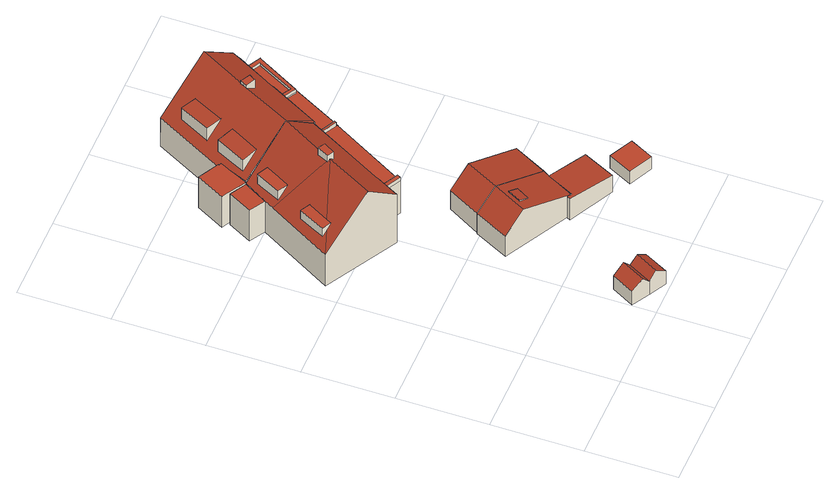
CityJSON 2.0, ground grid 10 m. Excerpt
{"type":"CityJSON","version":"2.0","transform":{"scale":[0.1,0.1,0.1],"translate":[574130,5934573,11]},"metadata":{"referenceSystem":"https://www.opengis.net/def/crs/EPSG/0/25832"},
"CityObjects":{
"building1":{"type":"Building","attributes":{"Grundfläche 2D":"12.542484","Grundhöhe NN":"12.490"},"geometry":[{"type":"Solid","lod":"3","boundaries":[[[[0,1,2,3]],[[4,1,0,5]],[[6,7,8,9]],[[2,6,9,3]],[[5,0,3,10,11]],[[4,5,11,12]],[[13,2,1,4,12]],[[3,9,8,14,10]],[[7,6,2,13,15]],[[8,7,15,14]],[[11,10,14,15,13,12]]]],"semantics":{"surfaces":[{"type":"RoofSurface"},{"type":"WallSurface"},{"type":"GroundSurface"}],"values":[[0,0,0,0,1,1,1,1,1,1,2]]}}]},
"building2":{"type":"Building","attributes":{"Grundfläche 2D":"149.023688","Grundhöhe NN":"12.793"},"children":["building2-1","building2-2","building2-3","building2-4","building2-5"],"geometry":[{"type":"Solid","lod":"3","boundaries":[[[[16,17,18,19,20,21,22,23,24,25,26]],[[27,28,29,30,31]],[[32,33,34,31,35,31,30,36,37,38]],[[39,29,28,27,31,40]],[[33,41,42,39,40,31,34,43,34]],[[44,45,46,47]],[[46,45,48,49]],[[47,46,49,50]],[[44,47,50,51]],[[18,17,52,53]],[[19,18,53,54]],[[20,19,54,55]],[[56,22,21,20,55,57]],[[23,22,56,58]],[[24,23,58,59]],[[25,24,59,60]],[[17,16,61,52]],[[41,33,32,25,60,48,45]],[[62,29,39,42,41,45,44,51]],[[36,30,29,62,63]],[[16,26,25,32,38,37,36,63,61]],[[52,61,63,62,51,50,49,48,60,59,58,56,57,55,54,53]]]],"semantics":{"surfaces":[{"type":"RoofSurface"},{"type":"WallSurface"},{"type":"GroundSurface"}],"values":[[0,0,0,0,0,0,1,1,1,1,1,1,1,1,1,1,1,1,1,1,1,2]]}}]},
"building2-1":{"type":"BuildingInstallation","parents":["building2"],"geometry":[{"type":"MultiSurface","lod":"3","boundaries":[[[64,65,66,67]],[[67,66,16,17]],[[64,67,17,18]],[[65,64,18,26]],[[66,65,26,16]]],"semantics":{"surfaces":[{"type":"RoofSurface"},{"type":"WallSurface"}],"values":[0,1,1,1,1]}}]},
"building2-2":{"type":"BuildingInstallation","parents":["building2"],"geometry":[{"type":"MultiSurface","lod":"3","boundaries":[[[68,69,70,71,72]],[[70,69,24,20]],[[22,72,71,70,20,21]],[[68,72,22,23]],[[69,68,23,24]]],"semantics":{"surfaces":[{"type":"RoofSurface"},{"type":"WallSurface"}],"values":[0,1,1,1,1]}}]},
"building2-3":{"type":"BuildingInstallation","parents":["building2"],"geometry":[{"type":"MultiSurface","lod":"3","boundaries":[[[73,74,75,76,77,78]],[[40,79,74,73,80]],[[79,31,81,76,75,74]],[[82,77,76,81,35]],[[82,34,43,80,73,78,77]]],"semantics":{"surfaces":[{"type":"RoofSurface"},{"type":"WallSurface"}],"values":[0,1,1,1,1]}}]},
"building2-4":{"type":"BuildingInstallation","parents":["building2"],"geometry":[{"type":"MultiSurface","lod":"3","boundaries":[[[83,84,85,86,87,88]],[[87,86,89]],[[85,84,90]],[[85,90,91,92,89,86]]],"semantics":{"surfaces":[{"type":"RoofSurface"},{"type":"WallSurface"}],"values":[0,1,1,1]}}]},
"building2-5":{"type":"BuildingInstallation","parents":["building2"],"geometry":[{"type":"MultiSurface","lod":"3","boundaries":[[[93,94,95,96,27]],[[97,98,95,94]],[[96,95,98,28]],[[94,93,97]]],"semantics":{"surfaces":[{"type":"RoofSurface"},{"type":"WallSurface"}],"values":[0,1,1,1]}}]},
"building3":{"type":"Building","attributes":{"Grundfläche 2D":"55.889697","Grundhöhe NN":"12.254"},"children":["building3-1"],"geometry":[{"type":"Solid","lod":"3","boundaries":[[[[99,100,101,102,103,104]],[[105,106,107,108,102,101,100]],[[109,105,110]],[[111,107,109,110,112,113]],[[99,104,114,115]],[[105,100,99,115,116,110]],[[107,117,118,108]],[[104,103,102,108,118,114]],[[107,106,109]],[[106,105,109]],[[112,110,116,119]],[[113,112,119,120]],[[111,113,120,121]],[[111,121,117,107]],[[114,118,117,121,120,119,116,115]]]],"semantics":{"surfaces":[{"type":"RoofSurface"},{"type":"WallSurface"},{"type":"GroundSurface"}],"values":[[0,0,0,0,1,1,1,1,1,1,1,1,1,1,2]]}}]},
"building3-1":{"type":"BuildingInstallation","parents":["building3"],"geometry":[{"type":"MultiSurface","lod":"3","boundaries":[[[122,123,124,125]],[[126,127,125,124]],[[122,125,127,128]],[[128,129,123,122]],[[124,123,129,126]]],"semantics":{"surfaces":[{"type":"RoofSurface"},{"type":"WallSurface"}],"values":[0,1,1,1,1]}}]},
"building4":{"type":"Building","attributes":{"Grundfläche 2D":"35.683954","Grundhöhe NN":"12.460"},"geometry":[{"type":"Solid","lod":"3","boundaries":[[[[130,102,131,108,132]],[[104,103,102,130,133]],[[132,108,134,135]],[[133,130,132,135,136]],[[104,133,136,137]],[[108,131,102,103,104,137,134]],[[136,135,134,137]]]],"semantics":{"surfaces":[{"type":"RoofSurface"},{"type":"WallSurface"},{"type":"GroundSurface"}],"values":[[0,0,1,1,1,1,2]]}}]},
"building5":{"type":"Building","attributes":{"Grundfläche 2D":"162.054607","Grundhöhe NN":"13.074"},"children":["building5-1","building5-2","building5-3","building5-4"],"geometry":[{"type":"Solid","lod":"3","boundaries":[[[[138,139,140,141,142,143,144,145]],[[146,33,147,148,149,150,151,152,153,154]],[[32,155,33]],[[155,156,157,158,159,160,149,148,147,33]],[[161,155,32]],[[162,163,164,165,166,167,168,169,170]],[[171,172,173,174,175,176,177,154,153]],[[143,142,141,165,164,163]],[[178,179,145,144,143,163,162,180]],[[138,145,179,181]],[[150,182,183,151]],[[177,146,154]],[[32,33,146,177,184,185,161]],[[165,141,140,139,138,181,186,160,159,158,157,156,155,161,185,187,166]],[[182,150,149,160,186]],[[167,166,187,188]],[[168,167,188,189]],[[169,168,189,190]],[[170,169,190,191]],[[162,170,191,180]],[[153,152,171]],[[171,152,151,172]],[[172,151,183,192,173]],[[174,173,192,193]],[[177,176,175,174,193,194,195,184]],[[180,191,190,189,188,187,185,184,195,194,193,192,183,182,186,181,179,178]]]],"semantics":{"surfaces":[{"type":"RoofSurface"},{"type":"WallSurface"},{"type":"GroundSurface"}],"values":[[0,0,0,0,0,0,0,1,1,1,1,1,1,1,1,1,1,1,1,1,1,1,1,1,1,2]]}}]},
"building5-1":{"type":"BuildingInstallation","parents":["building5"],"geometry":[{"type":"MultiSurface","lod":"3","boundaries":[[[196,197,198,199,200,201,202,203,204,205]],[[198,140,141,199]],[[143,201,200,199,141,142]],[[143,144,145,203,202,201]],[[145,138,204,203]],[[204,138,139,205]],[[139,206,196,205]],[[197,196,206,207]],[[207,140,198,197]]],"semantics":{"surfaces":[{"type":"RoofSurface"},{"type":"WallSurface"}],"values":[0,1,1,1,1,1,1,1,1]}}]},
"building5-2":{"type":"BuildingInstallation","parents":["building5"],"geometry":[{"type":"MultiSurface","lod":"3","boundaries":[[[208,209,210,211]],[[210,209,212]],[[213,208,211]],[[209,208,213,212]]],"semantics":{"surfaces":[{"type":"RoofSurface"},{"type":"WallSurface"}],"values":[0,1,1,1]}}]},
"building5-3":{"type":"BuildingInstallation","parents":["building5"],"geometry":[{"type":"MultiSurface","lod":"3","boundaries":[[[214,215,216,217]],[[215,218,216]],[[217,219,214]],[[215,214,219,218]]],"semantics":{"surfaces":[{"type":"RoofSurface"},{"type":"WallSurface"}],"values":[0,1,1,1]}}]},
"building5-4":{"type":"BuildingInstallation","parents":["building5"],"geometry":[{"type":"MultiSurface","lod":"3","boundaries":[[[220,221,222,223,224,225]],[[221,226,227,222]],[[227,147,228,223,222]],[[228,229,230,225,224,223]],[[230,148,226,221,220,225]]],"semantics":{"surfaces":[{"type":"RoofSurface"},{"type":"WallSurface"}],"values":[0,1,1,1,1]}}]},
"building6":{"type":"Building","attributes":{"Grundfläche 2D":"8.576832","Grundhöhe NN":"11.691"},"geometry":[{"type":"Solid","lod":"3","boundaries":[[[[231,232,233,234]],[[235,236,234,233]],[[236,237,231,234]],[[237,238,232,231]],[[238,235,233,232]],[[238,237,236,235]]]],"semantics":{"surfaces":[{"type":"RoofSurface"},{"type":"WallSurface"},{"type":"GroundSurface"}],"values":[[0,1,1,1,1,2]]}}]}
},
"vertices":[
[120,43,44],[106,17,44],[114,13,34],[128,39,34],[95,24,34],[108,49,34],[122,9,43],[133,3,34],[147,29,34],[136,34,43],[128,39,15],[108,49,15],[95,24,15],[114,13,15],[147,29,15],[133,3,15],
[101,295,64],[127,281,64],[129,285,64],[175,366,64],[174,367,64],[174,368,64],[175,369,64],[150,382,64],[149,380,64],[148,381,64],[103,299,64],[36,324,83],[28,321,77],[8,315,63],[55,288,118],[83,339,118],[148,381,89],[116,398,118],[90,352,118],[92,344,113],[88,270,88],[101,295,88],[103,299,88],[49,386,63],[81,342,115],[70,423,63],[55,397,63],[90,352,117],[55,397,62],[70,423,62],[52,433,62],[38,407,62],[70,423,18],[52,433,18],[38,407,18],[55,397,18],[127,281,18],[129,285,18],[175,366,18],[174,367,18],[175,369,18],[174,368,18],[150,382,18],[149,380,18],[148,381,18],[101,295,18],[8,315,18],[88,270,18],
[129,285,69],[103,299,69],[101,295,69],[127,281,69],
[150,382,69],[149,380,69],[174,367,69],[174,368,69],[175,369,69],
[87,353,124],[81,341,124],[83,339,124],[88,337,124],[95,349,124],[90,352,124],[81,341,115],[87,353,114],[88,337,113],[95,349,114],
[77,398,83],[81,404,83],[69,410,83],[55,383,83],[66,377,83],[68,380,83],[55,383,70],[69,410,69],[62,397,69],[59,392,69],
[49,347,83],[38,353,83],[23,324,83],[33,319,83],[38,353,71],[23,324,71],
[113,165,42],[134,154,64],[140,165,64],[154,191,64],[135,201,44],[132,202,42],[187,125,43],[189,124,42],[205,154,42],[209,161,42],[189,124,43],[184,127,43],[249,132,37],[182,123,43],[232,97,37],[132,202,13],[113,165,13],[184,127,13],[205,154,13],[209,161,13],[182,123,13],[232,97,13],[249,132,13],
[163,171,59],[153,177,63],[145,162,63],[155,157,59],[145,162,62],[155,157,58],[163,171,58],[153,177,62],
[173,227,64],[206,163,43],[228,197,42],[152,238,42],[209,161,15],[228,197,15],[152,238,15],[132,202,15],
[205,483,62],[203,479,62],[181,439,62],[179,435,62],[201,423,62],[204,421,62],[230,468,62],[231,469,62],[70,423,66],[143,450,118],[147,457,118],[174,507,118],[124,534,62],[83,457,61],[82,456,61],[85,455,65],[79,442,65],[150,382,89],[179,435,89],[181,439,89],[203,479,89],[205,483,89],[208,489,89],[149,380,89],[206,423,60],[204,421,60],[201,423,60],[179,435,60],[150,382,60],[175,369,60],[174,368,60],[178,366,60],[208,422,60],[82,456,65],[83,457,65],[60,469,65],[43,438,65],[49,435,65],[52,433,65],[70,423,65],[230,468,21],[231,469,21],[206,423,21],[205,483,21],[124,534,21],[83,457,21],[70,423,21],[149,380,21],[208,489,21],[150,382,21],[175,369,21],[174,368,21],[178,366,21],[208,422,21],[60,469,21],[43,438,21],[49,435,21],[52,433,21],
[225,467,66],[203,426,66],[181,439,66],[179,435,66],[201,423,66],[204,421,66],[230,468,66],[231,469,66],[205,483,66],[203,479,66],[225,467,62],[203,426,62],
[95,462,86],[78,429,86],[94,421,89],[112,453,89],[78,429,71],[95,462,70],
[122,511,87],[104,477,88],[121,468,89],[139,501,89],[104,477,70],[122,511,70],
[147,457,122],[147,458,122],[143,450,122],[153,445,122],[153,446,122],[157,452,122],[147,458,117],[143,450,117],[153,445,110],[153,446,110],[157,452,110],
[293,100,25],[267,113,25],[254,87,25],[280,74,25],[254,87,7],[280,74,7],[293,100,7],[267,113,7]
]}
